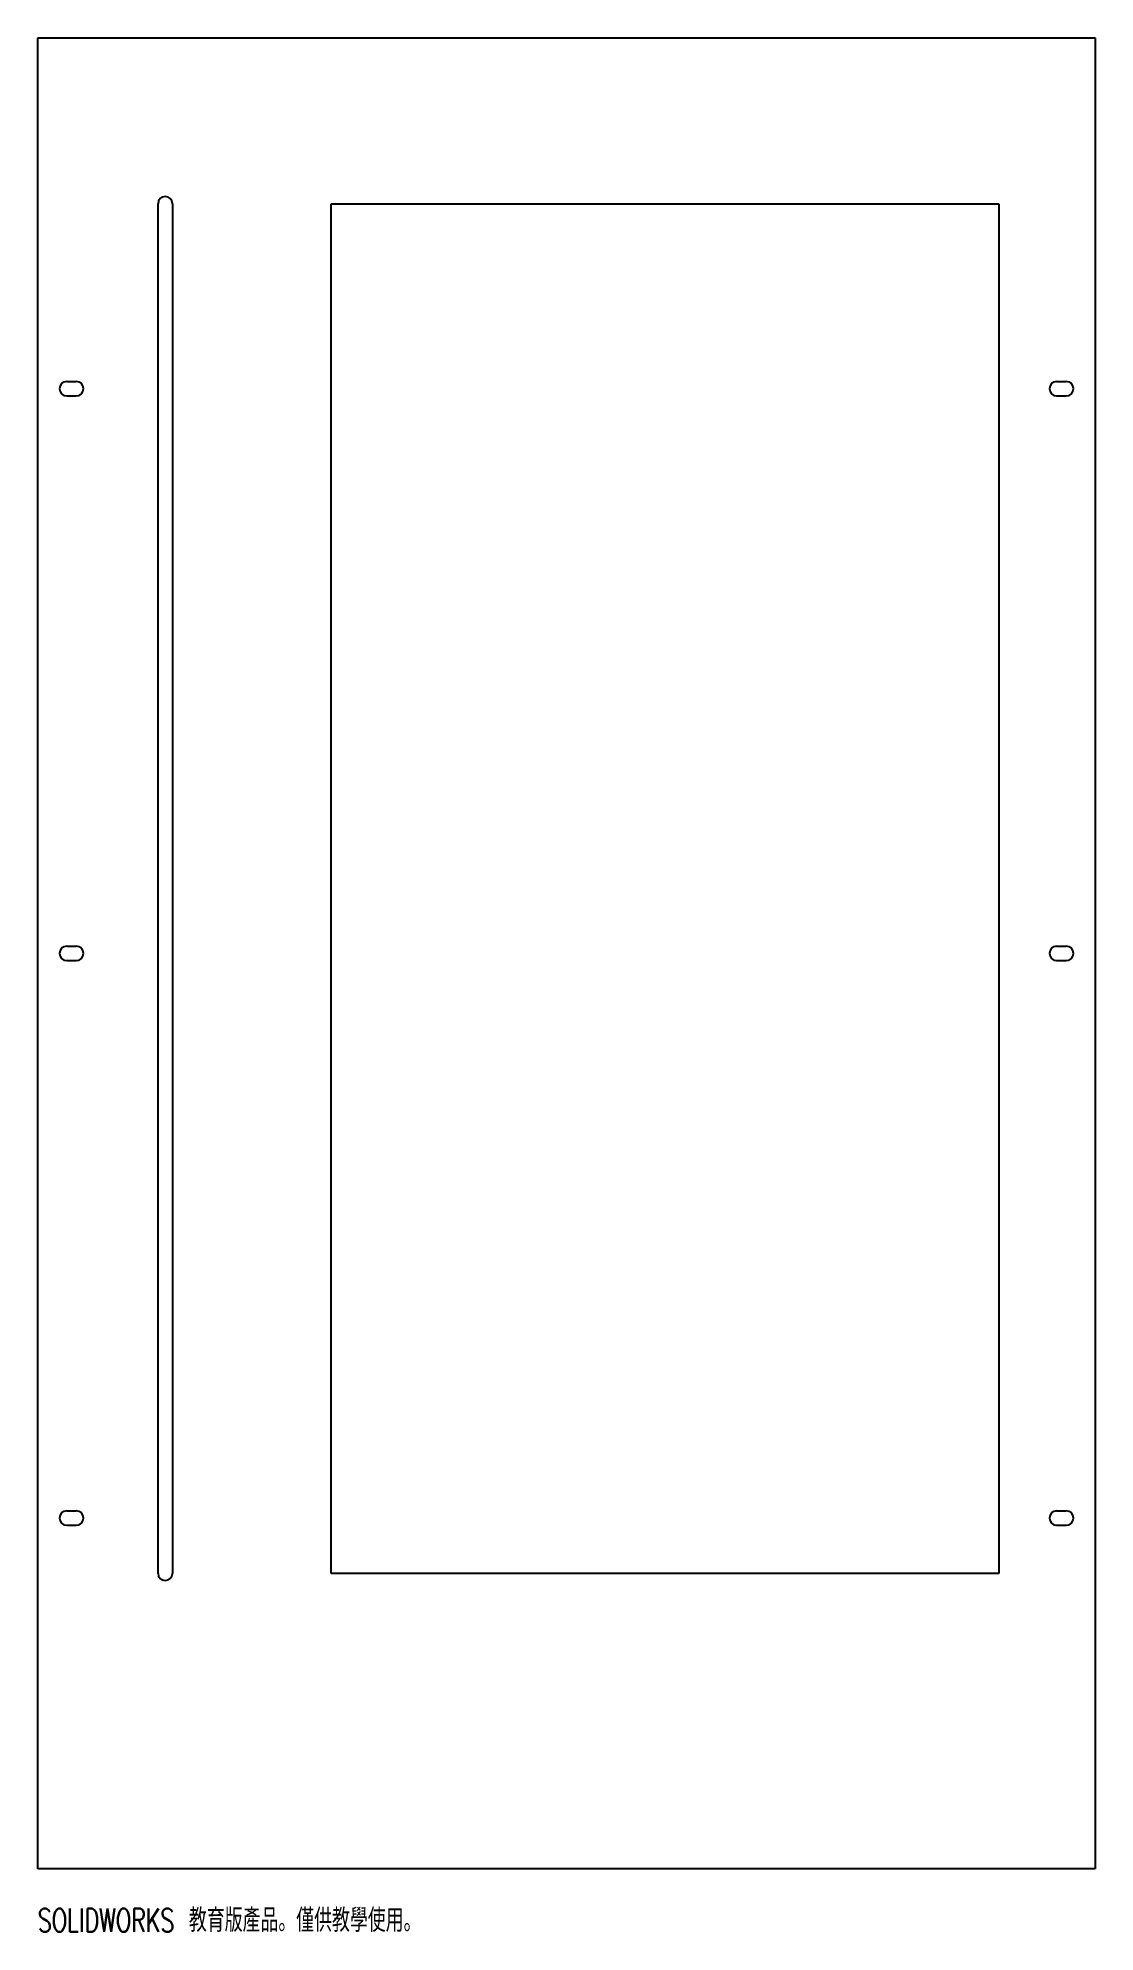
# Paper-space layout '_下視' of a CAD drawing. Header units: millimetres. Extents: x -114 to 106, y -207 to 187.
import ezdxf

# ---------------------------------------------------------------- set-up
doc = ezdxf.new("R2010")
doc.units = ezdxf.units.MM
doc.styles.add('SLDTEXTSTYLE0', font='TXT', dxfattribs={"width": 0.7, "bigfont": 'bigfont'})

psp = doc.layouts.new('_下視')

# ---------------------------------------------------------------- linework, layer by layer
at = {"color": 7, "linetype": 'Continuous', "lineweight": 25}
for p, q in [((-113.76, 186.98), (106.24, 186.98)), ((-113.76, -194.02), (-113.76, 186.98)), ((106.24, 186.98), (106.24, -194.02)), ((-88.76, -132.52), (-88.76, 152.48)), ((-85.76, 152.48), (-85.76, -132.52)), ((-52.76, 152.48), (86.24, 152.48)), ((-52.76, -132.52), (-52.76, 152.48)), ((86.24, 152.48), (86.24, -132.52)), ((-107.76, 115.48), (-105.76, 115.48)), ((98.24, 115.48), (100.24, 115.48)), ((-107.76, 112.48), (-105.76, 112.48)), ((98.24, 112.48), (100.24, 112.48)), ((-107.76, -2.02), (-105.76, -2.02)), ((98.24, -2.02), (100.24, -2.02)), ((-107.76, -5.02), (-105.76, -5.02)), ((98.24, -5.02), (100.24, -5.02)), ((-107.76, -119.52), (-105.76, -119.52)), ((98.24, -119.52), (100.24, -119.52)), ((-107.76, -122.52), (-105.76, -122.52)), ((98.24, -122.52), (100.24, -122.52)), ((86.24, -132.52), (-52.76, -132.52)), ((106.24, -194.02), (-113.76, -194.02))]:
    psp.add_line(p, q, dxfattribs=at)
for centre, start, end in [((-87.26, 152.48), 0, 180), ((-107.76, 113.98), 90, 270), ((-105.76, 113.98), 270, 90), ((98.24, 113.98), 90, 270), ((100.24, 113.98), 270, 90), ((-107.76, -3.52), 90, 270), ((-105.76, -3.52), 270, 90), ((98.24, -3.52), 90, 270), ((100.24, -3.52), 270, 90), ((-107.76, -121.02), 90, 270), ((-105.76, -121.02), 270, 90), ((98.24, -121.02), 90, 270), ((100.24, -121.02), 270, 90), ((-87.26, -132.52), 180, 0)]:
    psp.add_arc(centre, 1.5, start, end, dxfattribs=at)

# ---------------------------------------------------------------- texts
at = {"color": 7, "linetype": 'Continuous', "insert": (-113.76, -202.29), "char_height": 4.8336, "attachment_point": 1, "style": 'SLDTEXTSTYLE0'}
psp.add_mtext('SOLIDWORKS 教育版產品。僅供教學使用。', dxfattribs=at)

doc.saveas('drawing.dxf')
